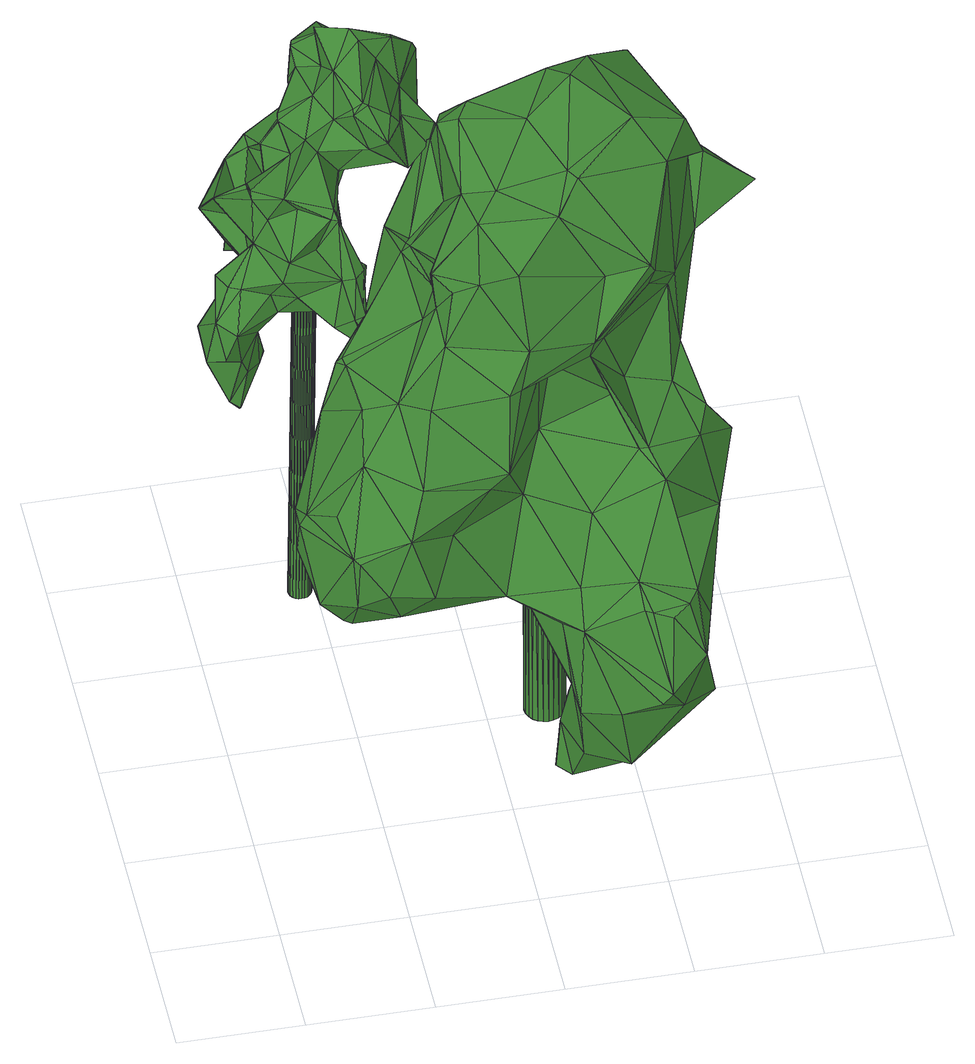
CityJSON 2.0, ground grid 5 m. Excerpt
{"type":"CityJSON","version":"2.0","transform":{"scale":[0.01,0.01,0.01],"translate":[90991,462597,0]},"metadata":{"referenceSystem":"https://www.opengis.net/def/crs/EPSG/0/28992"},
"CityObjects":{
"tree1":{"type":"SolitaryVegetationObject","attributes":{"gtid":1,"crown_width_m":9.02,"crown_median_z":20.39,"trunk_H_m":20.2,"trunk_DBH_m":0.922,"trunk_radius_m":0.461,"trunk_base_height_m":0.19,"original_gtid":"1"},"geometry":[{"type":"Solid","lod":"3","boundaries":[[[[0,1,2]],[[3,4,5]],[[6,7,8]],[[9,10,11]],[[12,13,14]],[[15,11,10]],[[16,17,18]],[[18,17,19]],[[20,21,22]],[[23,24,25]],[[26,27,28]],[[29,30,31]],[[32,33,34]],[[35,36,37]],[[35,37,1]],[[1,37,38]],[[18,39,16]],[[40,41,39]],[[42,43,44]],[[8,45,46]],[[34,47,14]],[[48,49,50]],[[51,52,32]],[[53,54,55]],[[56,50,22]],[[34,33,57]],[[46,6,8]],[[58,59,60]],[[61,62,63]],[[64,55,65]],[[61,66,67]],[[34,57,47]],[[57,68,47]],[[69,5,70]],[[3,71,4]],[[72,40,73]],[[74,7,6]],[[75,76,77]],[[78,77,76]],[[79,62,61]],[[79,61,67]],[[80,22,81]],[[30,22,21]],[[30,81,22]],[[82,83,84]],[[85,48,86]],[[32,43,87]],[[34,43,32]],[[88,89,90]],[[91,92,70]],[[93,92,91]],[[10,94,15]],[[91,95,93]],[[3,5,69]],[[78,6,46]],[[77,78,46]],[[85,96,97]],[[98,3,69]],[[99,95,70]],[[91,70,95]],[[69,100,98]],[[101,102,74]],[[98,100,103]],[[65,55,48]],[[65,48,85]],[[97,96,104]],[[35,105,36]],[[106,107,108]],[[109,7,110]],[[92,93,70]],[[70,5,99]],[[59,38,111]],[[112,64,87]],[[113,114,115]],[[22,114,113]],[[93,116,70]],[[28,117,53]],[[34,14,13]],[[47,12,14]],[[118,119,120]],[[121,122,18]],[[122,123,73]],[[72,73,123]],[[17,16,0]],[[72,123,63]],[[64,51,32]],[[59,124,38]],[[125,51,126]],[[25,127,128]],[[25,128,23]],[[18,19,121]],[[129,130,131]],[[129,131,24]],[[78,76,101]],[[132,133,134]],[[135,113,115]],[[60,121,58]],[[58,121,19]],[[110,74,102]],[[132,93,95]],[[81,30,29]],[[79,72,63]],[[72,79,130]],[[69,136,100]],[[137,57,33]],[[138,24,67]],[[138,67,139]],[[66,139,67]],[[140,134,133]],[[128,127,119]],[[127,141,119]],[[135,115,98]],[[113,20,22]],[[64,32,87]],[[122,121,142]],[[143,144,52]],[[122,40,39]],[[134,140,132]],[[5,4,99]],[[104,80,81]],[[145,132,140]],[[78,101,74]],[[78,74,6]],[[132,120,116]],[[93,132,116]],[[88,123,142]],[[94,146,147]],[[60,59,142]],[[57,137,68]],[[42,44,102]],[[60,142,121]],[[62,79,63]],[[111,38,68]],[[132,95,99]],[[84,83,148]],[[113,149,20]],[[150,151,152]],[[102,101,153]],[[101,76,153]],[[64,126,51]],[[85,86,96]],[[154,108,107]],[[155,94,147]],[[4,71,99]],[[156,157,72]],[[125,126,158]],[[29,158,81]],[[29,125,158]],[[31,113,151]],[[1,0,35]],[[2,124,58]],[[70,136,69]],[[118,49,119]],[[87,102,153]],[[87,153,112]],[[103,82,84]],[[159,160,161]],[[156,72,75]],[[70,116,136]],[[162,35,0]],[[162,109,35]],[[55,54,163]],[[164,68,38]],[[158,104,81]],[[9,139,10]],[[138,139,9]],[[83,147,146]],[[165,23,128]],[[55,28,53]],[[33,166,137]],[[13,43,34]],[[145,120,132]],[[120,136,116]],[[113,148,167]],[[82,127,155]],[[155,83,82]],[[165,49,48]],[[151,168,152]],[[53,169,170]],[[171,39,41]],[[86,104,96]],[[145,140,133]],[[165,48,172]],[[132,99,133]],[[99,145,133]],[[2,1,124]],[[103,136,120]],[[103,120,82]],[[136,103,100]],[[104,158,97]],[[109,110,105]],[[159,143,52]],[[45,39,171]],[[45,171,46]],[[28,64,112]],[[28,55,64]],[[74,110,7]],[[27,117,28]],[[122,142,123]],[[75,72,173]],[[75,173,26]],[[130,173,72]],[[13,44,43]],[[107,170,154]],[[125,29,174]],[[171,41,156]],[[56,22,80]],[[39,18,122]],[[37,164,38]],[[12,47,164]],[[12,164,36]],[[37,36,164]],[[162,7,109]],[[8,7,162]],[[72,157,40]],[[168,167,175]],[[168,175,152]],[[171,156,46]],[[135,176,113]],[[45,8,177]],[[135,98,176]],[[103,176,98]],[[82,141,127]],[[120,141,82]],[[126,65,178]],[[46,156,77]],[[58,124,59]],[[24,138,127]],[[25,24,127]],[[86,48,56]],[[120,119,141]],[[23,129,24]],[[118,22,50]],[[28,112,153]],[[53,117,179]],[[38,124,1]],[[29,180,181]],[[122,73,40]],[[109,105,35]],[[86,80,104]],[[56,80,86]],[[26,182,75]],[[183,153,182]],[[153,75,182]],[[84,148,176]],[[84,176,103]],[[150,184,151]],[[31,30,149]],[[75,153,76]],[[184,185,31]],[[106,108,54]],[[75,77,156]],[[139,66,186]],[[139,186,10]],[[10,186,94]],[[146,94,186]],[[187,188,189]],[[161,189,188]],[[190,187,189]],[[191,190,189]],[[191,189,161]],[[154,54,108]],[[150,192,185]],[[184,150,185]],[[2,58,19]],[[167,193,194]],[[0,2,17]],[[19,17,2]],[[71,118,99]],[[118,120,145]],[[145,99,118]],[[31,192,180]],[[71,22,118]],[[172,195,165]],[[163,172,48]],[[21,149,30]],[[42,102,87]],[[32,52,144]],[[32,144,33]],[[196,105,110]],[[31,185,192]],[[20,149,197]],[[21,20,197]],[[113,168,151]],[[90,89,198]],[[106,170,107]],[[54,170,106]],[[54,53,170]],[[158,178,97]],[[198,199,90]],[[90,199,88]],[[144,200,199]],[[144,143,200]],[[198,144,199]],[[150,199,192]],[[152,199,150]],[[88,199,152]],[[27,23,117]],[[154,163,54]],[[31,151,184]],[[128,119,49]],[[180,29,31]],[[152,123,88]],[[63,123,152]],[[138,155,127]],[[164,47,68]],[[148,201,167]],[[163,154,169]],[[170,169,154]],[[162,177,8]],[[0,177,162]],[[179,169,53]],[[66,201,186]],[[128,49,165]],[[146,186,201]],[[187,159,181]],[[187,181,180]],[[63,152,194]],[[159,51,174]],[[181,159,174]],[[188,180,192]],[[12,44,13]],[[113,167,168]],[[51,159,52]],[[29,181,174]],[[113,176,148]],[[155,147,83]],[[61,201,66]],[[158,126,178]],[[79,131,130]],[[27,26,129]],[[27,129,23]],[[130,129,173]],[[26,173,129]],[[65,202,64]],[[126,64,202]],[[126,202,65]],[[63,194,61]],[[50,49,118]],[[175,167,194]],[[175,194,152]],[[48,50,56]],[[163,48,203]],[[163,203,55]],[[110,102,44]],[[196,110,44]],[[179,195,172]],[[41,157,156]],[[165,195,23]],[[40,157,41]],[[160,187,190]],[[199,188,192]],[[143,188,200]],[[199,200,188]],[[0,16,177]],[[117,23,195]],[[117,195,179]],[[39,45,177]],[[39,177,16]],[[21,197,149]],[[113,31,149]],[[161,143,159]],[[148,83,201]],[[146,201,83]],[[183,28,153]],[[71,114,22]],[[196,44,12]],[[85,178,65]],[[159,187,160]],[[161,188,143]],[[180,188,187]],[[125,174,51]],[[172,169,179]],[[163,169,172]],[[67,131,79]],[[24,131,67]],[[161,160,190]],[[203,48,204]],[[12,36,105]],[[12,105,196]],[[26,28,183]],[[191,161,190]],[[144,166,33]],[[144,198,166]],[[198,89,166]],[[3,114,71]],[[98,114,3]],[[115,114,98]],[[201,193,167]],[[15,94,155]],[[15,155,11]],[[9,11,155]],[[138,9,155]],[[87,43,42]],[[26,183,182]],[[97,178,85]],[[166,205,137]],[[194,193,61]],[[61,193,201]],[[89,142,59]],[[89,88,142]],[[203,204,55]],[[55,204,48]],[[68,137,205]],[[89,59,205]],[[111,205,59]],[[68,205,111]],[[166,89,205]],[[206,207,208]],[[206,208,209]],[[209,208,210]],[[209,210,211]],[[208,207,212]],[[208,212,210]],[[210,212,213]],[[210,213,211]],[[212,207,214]],[[212,214,213]],[[213,214,215]],[[213,215,211]],[[214,207,216]],[[214,216,215]],[[215,216,217]],[[215,217,211]],[[216,207,218]],[[216,218,217]],[[217,218,219]],[[217,219,211]],[[218,207,220]],[[218,220,219]],[[219,220,221]],[[219,221,211]],[[220,207,222]],[[220,222,221]],[[221,222,223]],[[221,223,211]],[[222,207,224]],[[222,224,223]],[[223,224,225]],[[223,225,211]],[[224,207,226]],[[224,226,225]],[[225,226,227]],[[225,227,211]],[[226,207,228]],[[226,228,227]],[[227,228,229]],[[227,229,211]],[[228,207,230]],[[228,230,229]],[[229,230,231]],[[229,231,211]],[[230,207,232]],[[230,232,231]],[[231,232,233]],[[231,233,211]],[[232,207,234]],[[232,234,233]],[[233,234,235]],[[233,235,211]],[[234,207,236]],[[234,236,235]],[[235,236,237]],[[235,237,211]],[[236,207,238]],[[236,238,237]],[[237,238,239]],[[237,239,211]],[[238,207,240]],[[238,240,239]],[[239,240,241]],[[239,241,211]],[[240,207,242]],[[240,242,241]],[[241,242,243]],[[241,243,211]],[[242,207,244]],[[242,244,243]],[[243,244,245]],[[243,245,211]],[[244,207,246]],[[244,246,245]],[[245,246,247]],[[245,247,211]],[[246,207,248]],[[246,248,247]],[[247,248,249]],[[247,249,211]],[[248,207,250]],[[248,250,249]],[[249,250,251]],[[249,251,211]],[[250,207,252]],[[250,252,251]],[[251,252,253]],[[251,253,211]],[[252,207,254]],[[252,254,253]],[[253,254,255]],[[253,255,211]],[[254,207,206]],[[254,206,255]],[[255,206,209]],[[255,209,211]]]]}]},
"tree2":{"type":"SolitaryVegetationObject","attributes":{"gtid":16,"crown_width_m":17.46,"crown_median_z":15.85,"trunk_H_m":15.71,"trunk_DBH_m":1.6,"trunk_radius_m":0.799,"trunk_base_height_m":0.14,"original_gtid":"16"},"geometry":[{"type":"Solid","lod":"3","boundaries":[[[[256,257,258]],[[257,259,260]],[[258,257,260]],[[261,262,263]],[[264,265,266]],[[267,268,269]],[[267,270,268]],[[271,272,261]],[[273,274,275]],[[276,277,278]],[[279,280,281]],[[282,283,284]],[[282,284,285]],[[286,287,288]],[[286,289,287]],[[290,291,292]],[[293,294,295]],[[296,297,298]],[[299,300,301]],[[302,303,304]],[[305,306,307]],[[256,260,308]],[[258,260,256]],[[309,310,311]],[[298,312,296]],[[313,314,315]],[[316,265,317]],[[318,256,308]],[[271,319,272]],[[295,320,321]],[[321,320,308]],[[322,323,285]],[[300,324,307]],[[325,326,327]],[[328,326,325]],[[329,330,331]],[[332,333,334]],[[335,336,337]],[[332,338,339]],[[340,341,342]],[[343,344,345]],[[346,347,285]],[[348,349,350]],[[263,262,314]],[[351,352,266]],[[348,266,352]],[[353,304,354]],[[276,294,277]],[[355,356,338]],[[324,357,307]],[[358,290,292]],[[318,294,276]],[[269,286,267]],[[359,360,361]],[[359,361,362]],[[357,363,305]],[[310,364,365]],[[366,367,368]],[[292,362,358]],[[269,291,290]],[[296,312,369]],[[370,371,257]],[[281,280,256]],[[282,372,373]],[[374,300,307]],[[374,307,306]],[[329,375,376]],[[329,376,377]],[[378,288,287]],[[256,280,257]],[[370,257,280]],[[379,380,303]],[[302,379,303]],[[305,307,357]],[[346,381,382]],[[335,383,336]],[[384,377,268]],[[378,340,385]],[[287,340,378]],[[295,350,293]],[[386,354,304]],[[311,313,387]],[[388,389,302]],[[353,388,304]],[[302,304,388]],[[390,323,385]],[[338,356,339]],[[391,392,311]],[[345,393,330]],[[394,330,393]],[[293,277,294]],[[337,395,396]],[[301,300,374]],[[297,299,298]],[[297,300,299]],[[297,296,397]],[[330,398,345]],[[279,281,276]],[[290,289,286]],[[399,400,401]],[[402,403,404]],[[279,276,278]],[[278,277,293]],[[385,323,322]],[[385,322,378]],[[267,405,343]],[[276,281,256]],[[318,276,256]],[[406,351,316]],[[308,320,318]],[[261,272,330]],[[308,260,321]],[[353,359,407]],[[408,409,273]],[[321,396,410]],[[411,412,381]],[[381,323,411]],[[413,414,362]],[[300,397,324]],[[415,416,312]],[[312,298,415]],[[267,286,288]],[[417,359,331]],[[417,331,272]],[[418,333,419]],[[420,333,418]],[[421,408,422]],[[381,412,371]],[[383,423,304]],[[376,268,377]],[[263,314,389]],[[315,314,262]],[[294,320,295]],[[294,318,320]],[[399,393,424]],[[304,303,383]],[[387,315,317]],[[358,425,290]],[[289,290,425]],[[298,416,415]],[[299,416,298]],[[272,319,407]],[[395,337,336]],[[285,381,346]],[[323,381,285]],[[388,407,319]],[[323,390,411]],[[425,341,289]],[[426,372,427]],[[420,328,325]],[[321,260,396]],[[292,376,375]],[[401,315,399]],[[319,389,388]],[[428,429,275]],[[369,312,430]],[[376,269,268]],[[431,363,432]],[[433,432,357]],[[395,380,396]],[[303,380,395]],[[342,414,404]],[[404,414,413]],[[375,359,362]],[[375,362,292]],[[290,286,269]],[[379,364,434]],[[378,283,288]],[[267,288,283]],[[394,393,315]],[[431,305,363]],[[435,348,350]],[[370,436,437]],[[432,363,357]],[[438,439,357]],[[406,419,349]],[[402,440,403]],[[330,262,261]],[[434,350,441]],[[295,441,350]],[[426,422,442]],[[425,362,414]],[[443,350,349]],[[293,350,443]],[[353,407,388]],[[329,331,375]],[[424,422,408]],[[358,362,425]],[[356,427,368]],[[444,386,304]],[[445,427,372]],[[445,372,366]],[[433,355,432]],[[421,355,433]],[[428,326,446]],[[431,432,355]],[[278,293,443]],[[391,317,265]],[[345,344,442]],[[438,357,324]],[[266,348,447]],[[422,424,448]],[[449,394,450]],[[283,405,267]],[[425,414,341]],[[451,334,301]],[[420,301,334]],[[452,309,435]],[[385,340,403]],[[342,403,340]],[[421,422,426]],[[421,426,427]],[[453,343,405]],[[422,448,442]],[[399,424,400]],[[279,454,280]],[[275,429,273]],[[448,393,345]],[[448,345,442]],[[455,316,317]],[[355,456,431]],[[305,456,451]],[[419,333,443]],[[339,368,437]],[[348,352,349]],[[272,331,330]],[[353,354,360]],[[384,398,377]],[[302,389,379]],[[411,390,412]],[[457,412,390]],[[263,389,319]],[[383,303,336]],[[395,336,303]],[[332,334,451]],[[365,458,389]],[[364,458,365]],[[260,259,396]],[[337,396,259]],[[400,273,401]],[[414,342,341]],[[379,458,364]],[[389,458,379]],[[391,311,387]],[[372,459,373]],[[366,372,367]],[[349,352,406]],[[282,405,283]],[[282,453,405]],[[282,373,453]],[[343,345,398]],[[451,306,305]],[[451,374,306]],[[278,454,279]],[[423,383,440]],[[332,454,278]],[[301,374,451]],[[431,456,305]],[[451,338,332]],[[445,368,427]],[[369,430,428]],[[315,450,394]],[[442,459,426]],[[428,430,327]],[[408,433,439]],[[357,439,433]],[[404,403,342]],[[429,446,316]],[[259,371,337]],[[375,331,359]],[[329,377,398]],[[329,398,330]],[[356,368,339]],[[371,259,257]],[[269,376,291]],[[448,424,393]],[[262,330,450]],[[262,450,315]],[[292,291,376]],[[391,265,264]],[[403,457,385]],[[403,460,457]],[[261,263,271]],[[372,426,459]],[[324,461,438]],[[264,447,435]],[[348,435,447]],[[407,359,417]],[[407,417,272]],[[419,446,328]],[[421,427,356]],[[285,347,282]],[[301,420,299]],[[327,416,420]],[[416,299,420]],[[271,263,319]],[[449,330,394]],[[387,317,391]],[[267,343,270]],[[424,273,400]],[[408,273,424]],[[462,328,420]],[[461,397,274]],[[461,274,438]],[[452,434,364]],[[371,335,337]],[[419,406,446]],[[460,463,457]],[[402,423,440]],[[429,428,446]],[[309,392,435]],[[311,392,309]],[[266,447,264]],[[420,334,333]],[[419,443,349]],[[444,423,402]],[[327,430,416]],[[312,416,430]],[[273,455,401]],[[378,322,284]],[[378,284,283]],[[335,463,383]],[[455,317,401]],[[401,317,315]],[[367,347,437]],[[264,464,391]],[[421,356,355]],[[264,435,464]],[[350,434,452]],[[350,452,435]],[[339,437,436]],[[444,465,386]],[[453,344,343]],[[346,437,347]],[[466,280,454]],[[443,332,278]],[[452,364,310]],[[452,310,309]],[[466,454,332]],[[466,332,339]],[[449,450,330]],[[399,315,393]],[[297,397,300]],[[461,324,397]],[[369,397,296]],[[366,368,445]],[[275,274,397]],[[420,419,462]],[[420,418,419]],[[351,406,352]],[[434,441,467]],[[313,365,314]],[[437,368,367]],[[353,360,359]],[[289,341,287]],[[433,468,421]],[[408,421,468]],[[408,468,433]],[[322,285,284]],[[328,446,326]],[[398,384,268]],[[270,398,268]],[[273,409,274]],[[361,469,413]],[[465,413,469]],[[340,287,341]],[[386,360,354]],[[313,315,387]],[[406,316,446]],[[311,310,313]],[[365,389,314]],[[339,436,466]],[[373,344,453]],[[295,467,441]],[[321,467,295]],[[310,365,313]],[[404,413,465]],[[465,402,404]],[[428,327,326]],[[351,265,316]],[[266,265,351]],[[455,429,316]],[[327,420,325]],[[386,469,360]],[[465,469,386]],[[304,423,444]],[[274,409,438]],[[439,409,408]],[[438,409,439]],[[344,373,459]],[[270,343,398]],[[419,328,462]],[[282,347,372]],[[367,372,347]],[[280,436,370]],[[466,436,280]],[[275,397,428]],[[369,428,397]],[[443,333,332]],[[463,440,383]],[[403,440,460]],[[344,459,442]],[[391,464,392]],[[435,392,464]],[[380,410,396]],[[361,360,469]],[[467,321,410]],[[467,410,434]],[[465,444,402]],[[437,346,382]],[[437,382,370]],[[370,382,371]],[[381,371,382]],[[470,463,460]],[[385,457,390]],[[335,412,463]],[[457,463,412]],[[455,273,471]],[[371,412,335]],[[429,471,273]],[[455,471,429]],[[362,361,413]],[[380,379,410]],[[434,410,379]],[[338,451,355]],[[451,456,355]],[[470,460,440]],[[470,440,463]],[[472,473,474]],[[472,474,475]],[[475,474,476]],[[475,476,477]],[[474,473,478]],[[474,478,476]],[[476,478,479]],[[476,479,477]],[[478,473,480]],[[478,480,479]],[[479,480,481]],[[479,481,477]],[[480,473,482]],[[480,482,481]],[[481,482,483]],[[481,483,477]],[[482,473,484]],[[482,484,483]],[[483,484,485]],[[483,485,477]],[[484,473,486]],[[484,486,485]],[[485,486,487]],[[485,487,477]],[[486,473,488]],[[486,488,487]],[[487,488,489]],[[487,489,477]],[[488,473,490]],[[488,490,489]],[[489,490,491]],[[489,491,477]],[[490,473,492]],[[490,492,491]],[[491,492,493]],[[491,493,477]],[[492,473,494]],[[492,494,493]],[[493,494,495]],[[493,495,477]],[[494,473,496]],[[494,496,495]],[[495,496,497]],[[495,497,477]],[[496,473,498]],[[496,498,497]],[[497,498,499]],[[497,499,477]],[[498,473,500]],[[498,500,499]],[[499,500,501]],[[499,501,477]],[[500,473,502]],[[500,502,501]],[[501,502,503]],[[501,503,477]],[[502,473,504]],[[502,504,503]],[[503,504,505]],[[503,505,477]],[[504,473,506]],[[504,506,505]],[[505,506,507]],[[505,507,477]],[[506,473,508]],[[506,508,507]],[[507,508,509]],[[507,509,477]],[[508,473,510]],[[508,510,509]],[[509,510,511]],[[509,511,477]],[[510,473,512]],[[510,512,511]],[[511,512,513]],[[511,513,477]],[[512,473,514]],[[512,514,513]],[[513,514,515]],[[513,515,477]],[[514,473,516]],[[514,516,515]],[[515,516,517]],[[515,517,477]],[[516,473,518]],[[516,518,517]],[[517,518,519]],[[517,519,477]],[[518,473,520]],[[518,520,519]],[[519,520,521]],[[519,521,477]],[[520,473,472]],[[520,472,521]],[[521,472,475]],[[521,475,477]]]]}]}
},
"vertices":[
[835,1877,2546],[822,1963,2720],[748,1897,2684],[16,1665,1636],[68,1727,1606],[60,1596,1463],[964,1927,2243],[916,1940,2344],[966,1849,2353],[671,1345,1707],[632,1315,1731],[668,1343,1705],[699,2170,2518],[636,2202,2468],[632,2210,2498],[624,1327,1721],[798,1684,2539],[761,1675,2595],[737,1600,2520],[676,1679,2657],[238,1685,2010],[237,1919,1929],[241,1774,1800],[630,1684,1780],[649,1579,1916],[609,1638,1790],[559,1831,1997],[611,1874,1832],[610,2014,1981],[79,1966,1959],[82,1961,1959],[120,1896,2070],[486,2201,2238],[456,2133,2414],[537,2237,2477],[911,2016,2624],[851,2063,2625],[821,1986,2712],[656,1958,2801],[828,1672,2306],[783,1709,2311],[811,1719,2299],[634,2121,2398],[575,2164,2432],[648,2157,2438],[924,1767,2323],[966,1859,2226],[586,2234,2590],[338,1987,1659],[381,1755,1714],[344,1786,1757],[295,2173,2112],[329,2043,2178],[627,1946,1765],[579,1975,1595],[527,2063,1812],[249,1931,1728],[476,2170,2571],[655,1683,2668],[576,1854,2691],[619,1689,2640],[526,1496,2251],[528,1518,2251],[512,1527,2284],[452,2178,2078],[412,2097,1836],[573,1393,2034],[610,1428,2043],[585,2077,2696],[21,1518,1582],[105,1500,1376],[98,1717,1625],[577,1763,2254],[686,1724,2405],[822,2002,2179],[633,1873,2195],[799,2024,2142],[783,1931,2236],[820,1998,2176],[538,1593,2166],[212,1954,1724],[185,1988,1750],[298,1532,1780],[365,1480,1893],[270,1532,1878],[307,2061,1639],[318,2005,1654],[505,2191,2234],[445,1737,2464],[504,1891,2540],[365,1875,2448],[144,1499,1337],[144,1496,1339],[148,1497,1339],[604,1325,1727],[156,1555,1358],[220,2060,1629],[220,2065,1631],[55,1520,1778],[96,1624,1423],[85,1465,1626],[800,2028,2143],[700,2071,2299],[127,1448,1763],[192,2051,1636],[908,2077,2542],[632,2031,1534],[629,2031,1532],[629,2034,1534],[938,2073,2533],[826,2011,2360],[532,2016,2778],[502,2143,2107],[234,1683,2011],[126,1677,1834],[84,1670,1886],[182,1538,1483],[620,1904,1795],[197,1652,1637],[384,1723,1710],[236,1611,1615],[618,1666,2624],[676,1663,2439],[490,1729,2399],[685,1918,2769],[216,2142,2025],[350,2087,1902],[548,1577,1780],[412,1748,1701],[500,1710,1962],[529,1636,2151],[563,1531,1961],[257,1673,1393],[263,1757,1368],[265,1756,1364],[117,1582,1898],[155,1517,1561],[469,2146,2570],[605,1417,1857],[607,1375,1852],[278,1707,1417],[360,1693,1732],[563,1783,2506],[332,2040,2178],[440,2024,2361],[276,1709,1420],[483,1360,1827],[483,1363,1824],[308,1475,1983],[122,1895,2067],[231,1732,2242],[231,1706,2219],[332,1587,2315],[606,1998,2219],[577,1972,1591],[535,1459,1814],[780,1804,2293],[785,1727,2304],[189,1989,1752],[296,2109,2105],[373,2068,1920],[443,2031,2084],[833,1878,2542],[553,1939,1624],[653,2064,2669],[487,1833,1671],[475,2088,2509],[331,1472,2088],[283,1654,2153],[556,1935,1621],[580,1972,1593],[912,1783,2293],[501,1868,1650],[481,1789,2040],[214,2141,2028],[388,1611,2230],[160,1557,1903],[831,1831,2436],[270,2001,1706],[540,1897,1646],[124,1897,2069],[216,2137,2026],[504,1920,2202],[472,2024,2074],[235,1807,2180],[231,1820,2193],[563,1367,1844],[240,1922,1931],[315,1857,2142],[376,1827,2037],[267,1917,1910],[377,1915,1895],[235,1822,2195],[446,1542,2071],[500,1510,2247],[523,1861,1666],[777,2033,2496],[249,1783,2149],[372,1918,2445],[401,1807,2329],[460,1843,2270],[524,1419,2008],[370,2079,1896],[565,1933,1761],[388,1977,1837],[562,2025,2559],[486,1825,19],[440,1825,19],[485,1837,19],[507,1823,2038],[506,1835,2038],[462,1823,2039],[480,1848,19],[501,1847,2038],[473,1858,19],[494,1856,2038],[463,1865,19],[485,1863,2039],[452,1870,19],[473,1868,2039],[440,1871,19],[462,1870,2039],[428,1870,19],[450,1868,2039],[417,1865,19],[438,1863,2039],[407,1858,19],[429,1856,2039],[400,1848,20],[422,1847,2039],[396,1837,20],[417,1835,2039],[394,1825,20],[415,1823,2039],[396,1813,20],[417,1812,2039],[400,1802,20],[421,1800,2039],[407,1792,19],[429,1791,2039],[417,1785,19],[438,1784,2039],[428,1780,19],[449,1779,2039],[440,1779,19],[461,1777,2039],[452,1780,19],[473,1779,2039],[463,1785,19],[485,1784,2038],[473,1792,19],[494,1791,2038],[480,1802,19],[501,1800,2038],[485,1813,19],[506,1811,2038],
[375,457,1480],[457,668,1757],[344,613,1566],[493,881,1846],[258,774,1439],[1687,1741,1521],[1422,1588,1629],[1422,1728,1542],[1010,1170,724],[1311,1248,976],[1007,1112,742],[1731,1191,2623],[1899,1338,2508],[1833,1349,2680],[1845,1364,2467],[1450,1830,1553],[1669,1842,1787],[1632,857,1251],[1627,683,819],[1605,708,799],[395,470,1212],[400,601,1008],[565,497,1107],[503,395,1318],[594,433,1550],[399,435,1468],[1373,795,2111],[1601,854,2420],[1439,924,2328],[1106,711,2195],[1623,1323,2752],[1342,1163,2676],[1374,1118,2671],[1423,1522,2827],[1513,1640,2797],[1688,1747,2692],[1680,1791,2652],[450,635,998],[369,612,1018],[300,904,1144],[1392,541,309],[1408,306,377],[1230,503,150],[1247,366,388],[1409,265,398],[1217,289,678],[728,1766,1776],[603,1380,1850],[740,1694,1997],[1533,69,919],[1496,76,870],[1597,184,748],[234,790,1373],[1222,1011,1084],[1149,972,1471],[1323,1237,1102],[1184,587,135],[1470,1066,1434],[1276,1423,1589],[1640,1321,1310],[1240,1037,1043],[1424,1219,1091],[276,601,1129],[1396,1838,1598],[239,867,1180],[244,926,1332],[1089,845,2467],[936,826,2467],[1738,296,699],[1396,572,655],[1362,733,510],[1247,670,429],[1426,712,724],[1864,1614,2142],[1647,1416,1852],[1735,1663,2104],[973,497,1139],[1053,536,1080],[1170,396,1054],[767,1088,2077],[470,1149,1870],[474,1104,1871],[1247,437,1188],[1073,676,1490],[1074,1206,2578],[1240,1441,2705],[990,1504,2690],[1734,1060,2165],[1701,1027,2145],[1751,1036,1827],[1016,643,2042],[1066,672,2037],[852,986,828],[842,880,877],[543,818,1090],[1002,1076,776],[888,981,830],[964,1864,2226],[922,1843,2263],[1446,303,1308],[1324,598,1414],[1676,143,1037],[1453,1711,2667],[1372,1839,2260],[943,1803,2324],[975,1747,2364],[1327,1702,2428],[1556,177,1219],[831,1143,1369],[1121,1377,1519],[1219,898,1933],[1152,765,2014],[1170,860,1640],[1393,582,347],[658,515,1731],[617,805,1926],[1356,799,2044],[1414,825,2102],[1357,183,740],[1748,1714,2383],[1780,1668,2405],[2040,1451,2293],[1273,989,2609],[668,1347,1703],[602,1330,1726],[806,840,2155],[738,771,1897],[751,1414,2124],[2096,1317,2344],[983,1089,2531],[915,1812,2304],[1388,1269,1139],[1148,1831,1824],[1032,1563,1660],[788,1011,2377],[1310,1256,980],[1234,1040,1049],[1712,1091,1599],[1624,1115,1622],[448,1164,1837],[382,1117,1638],[1583,480,638],[1852,1265,2176],[1790,1211,1329],[1805,1181,1280],[1769,1248,1158],[933,1508,2266],[952,1271,2524],[918,1569,2622],[1621,874,2371],[1068,897,915],[1205,1845,1920],[1834,690,1282],[1466,571,1047],[523,1167,1598],[846,900,2371],[798,982,2227],[948,1657,2581],[1037,1587,2698],[1180,580,137],[1202,603,342],[1486,1646,1916],[1192,499,1041],[1073,806,948],[1205,396,733],[1601,554,1581],[1767,732,1616],[775,1455,2127],[1915,867,1499],[1357,1651,2751],[1554,665,1652],[1522,680,1638],[1368,738,505],[1476,760,793],[1351,676,434],[1481,203,1233],[1625,211,1250],[1664,268,1262],[704,1147,1307],[876,1016,884],[924,547,1663],[1000,566,1710],[1659,343,944],[1722,309,1090],[784,1406,2157],[571,789,1190],[1693,902,1752],[851,811,948],[798,1496,2107],[1470,899,1735],[1426,743,783],[1006,1164,721],[1811,838,1670],[1495,1289,1816],[1361,1347,1690],[1233,298,1090],[873,878,1101],[1603,904,2278],[676,391,1285],[1465,1013,1193],[1451,215,1238],[785,1026,2367],[937,1212,1594],[1508,905,1807],[858,1134,2305],[1700,394,732],[1099,797,963],[810,1085,2239],[1002,1103,780],[926,1732,2378],[777,545,1450],[582,971,1503],[1480,551,1332],[931,1736,2381],[865,1180,2225],[1312,811,1185],[1305,1026,14],[1225,1025,14],[1302,1046,14],[1301,1016,1585],[1298,1036,1585],[1221,1015,1585],[1294,1065,15],[1290,1055,1585],[1281,1082,15],[1277,1072,1585],[1264,1094,15],[1260,1084,1585],[1245,1102,15],[1241,1092,1585],[1224,1105,15],[1220,1095,1585],[1204,1102,15],[1200,1092,1585],[1185,1094,14],[1180,1084,1585],[1168,1081,14],[1164,1071,1585],[1155,1065,14],[1151,1055,1585],[1148,1045,14],[1143,1035,1585],[1145,1024,14],[1141,1015,1584],[1148,1004,14],[1144,994,1584],[1156,985,14],[1152,975,1584],[1169,968,14],[1165,958,1584],[1185,956,14],[1181,946,1584],[1205,948,14],[1201,938,1584],[1226,945,14],[1221,935,1584],[1246,948,14],[1242,938,1584],[1265,956,14],[1261,946,1584],[1282,969,14],[1278,959,1584],[1294,986,14],[1290,976,1585],[1302,1005,14],[1298,995,1585]
]}
